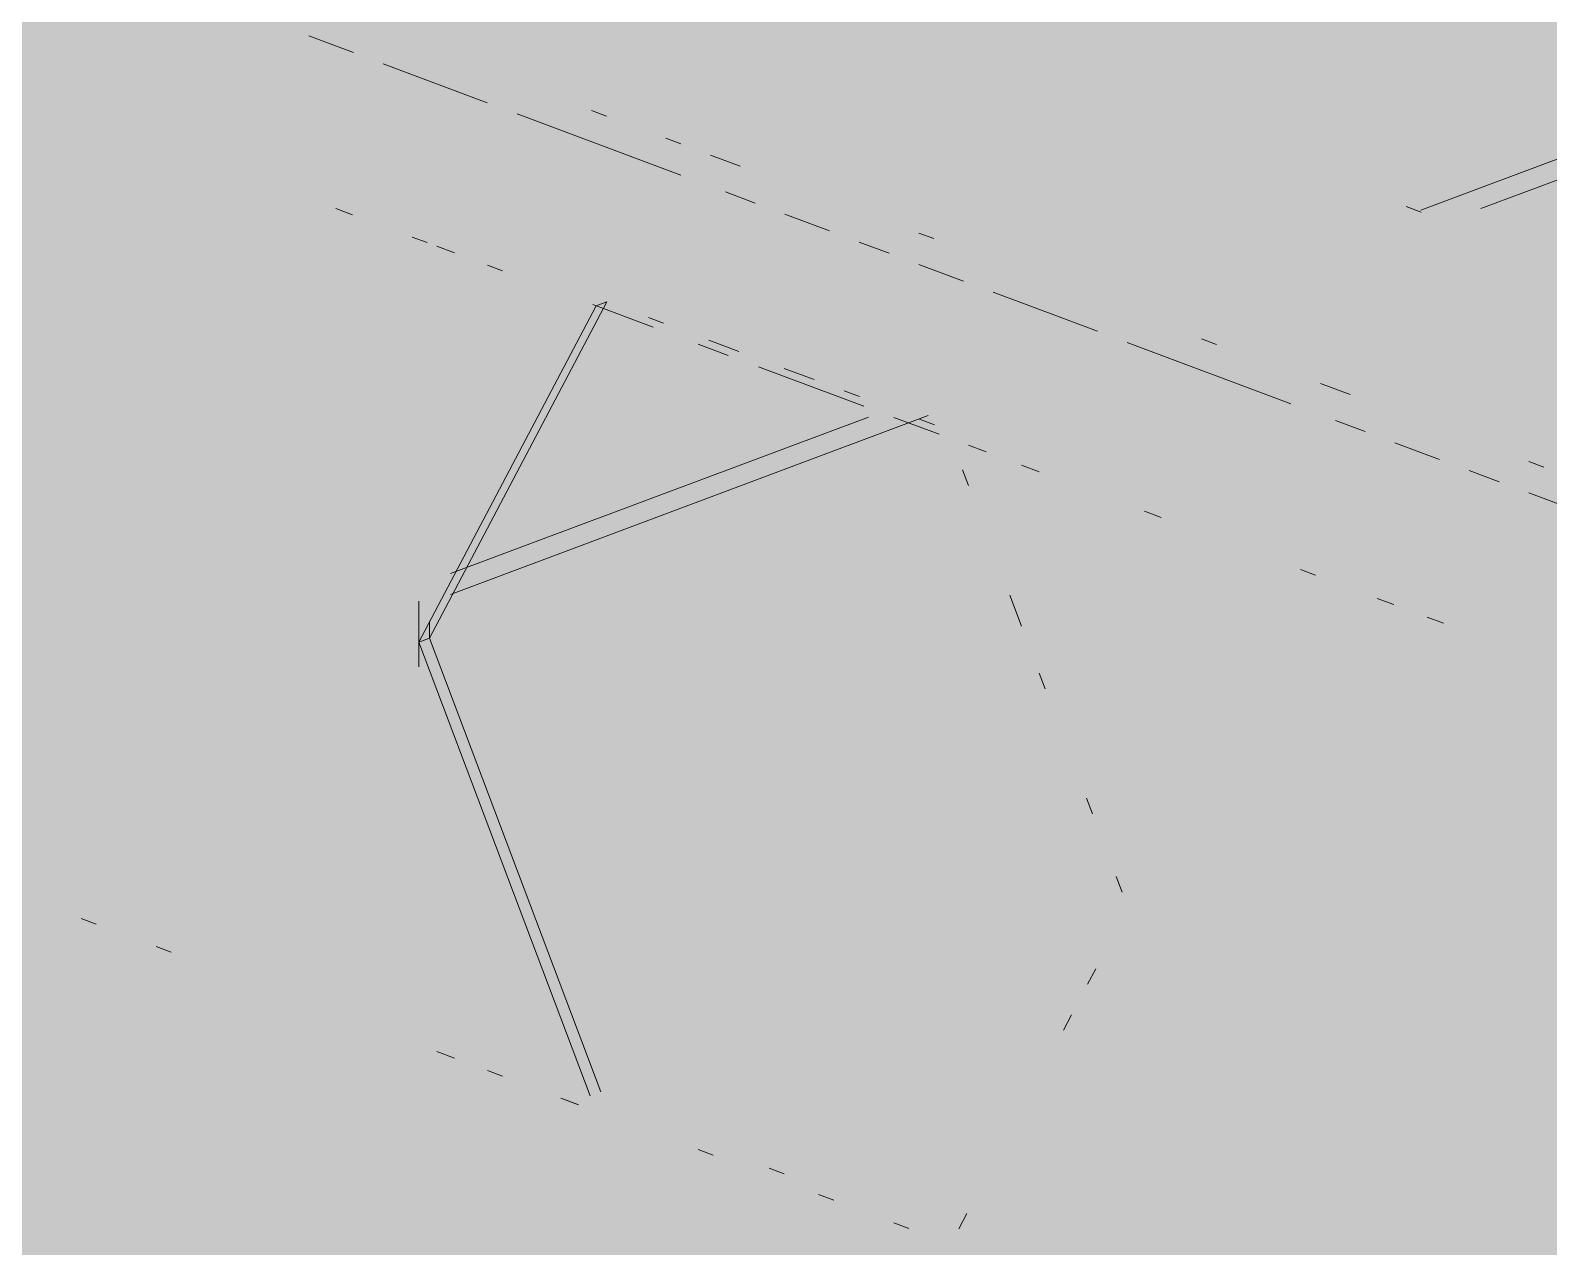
# Paper-space layout '03 3D Building and Roof' of a CAD drawing. Header units: millimetres. Extents: x 5 to 415, y 5 to 292.
# Drawn here: x 143.44 to 149.78, y 104.94 to 110.02 of the extents above; entities that cross this region are included whole.
import ezdxf

# ---------------------------------------------------------------- set-up
doc = ezdxf.new("R2010")
doc.units = ezdxf.units.MM
doc.layers.add('EXISTING', color=7, linetype='Continuous')
doc.layers.add('IMAGES', color=7, linetype='Continuous')

# ---------------------------------------------------------------- blocks, each defined once
blk = doc.blocks.new('SHEET_03')
at = {"layer": 'EXISTING', "color": 250, "lineweight": 9}
for p, q in [((149.2481, 109.2704), (157.1103, 112.2156)), ((149.4977, 109.2765), (157.2975, 112.1984)), ((144.7868, 109.9287), (144.6002, 109.9985)), ((145.3464, 109.719), (144.9111, 109.8821)), ((146.1547, 109.4162), (145.4707, 109.6725)), ((145.7816, 109.6871), (145.8438, 109.6638)), ((146.0925, 109.5706), (146.1547, 109.5474)), ((146.279, 109.5008), (146.4034, 109.4542)), ((146.4656, 109.2998), (146.3412, 109.3464)), ((144.7831, 109.2513), (144.7137, 109.2774)), ((149.2487, 109.2623), (149.1866, 109.2856)), ((146.7765, 109.1833), (146.5899, 109.2532)), ((145.0323, 109.158), (145.0953, 109.1344)), ((147.0252, 109.0902), (146.9008, 109.1367)), ((147.1495, 109.1747), (147.2117, 109.1514)), ((145.209, 109.0918), (145.1349, 109.1196)), ((145.3469, 109.0401), (145.4098, 109.0166)), ((147.3361, 108.9737), (147.1495, 109.0436)), ((145.8459, 108.8865), (145.1053, 107.4806)), ((145.8459, 108.8865), (145.8015, 108.8698)), ((147.8957, 108.7641), (147.4604, 108.9271)), ((145.0608, 107.4639), (145.8015, 108.8698)), ((145.7873, 108.8752), (146.0389, 108.7809)), ((146.0833, 108.7976), (146.0204, 108.8211)), ((146.2276, 108.7102), (146.3534, 108.6631)), ((146.3979, 108.6797), (146.2721, 108.7269)), ((148.704, 108.4613), (148.02, 108.7175)), ((148.3309, 108.7321), (148.3931, 108.7088)), ((146.4792, 108.616), (146.9196, 108.451)), ((146.7124, 108.5619), (146.5866, 108.609)), ((146.9011, 108.4912), (146.8382, 108.5148)), ((148.8283, 108.5458), (148.9527, 108.4992)), ((145.1923, 107.6637), (147.189, 108.4117)), ((145.1923, 107.7511), (146.9394, 108.4056)), ((147.0454, 108.4039), (147.2341, 108.3332)), ((147.2157, 108.3734), (147.1528, 108.3969)), ((149.0149, 108.3448), (148.8905, 108.3914)), ((147.4309, 108.2594), (147.3569, 108.2872)), ((149.3257, 108.2283), (149.1392, 108.2982)), ((147.3322, 108.1842), (147.3569, 108.1188)), ((147.6531, 108.1762), (147.5791, 108.204)), ((149.5745, 108.1352), (149.4501, 108.1818)), ((149.6988, 108.2197), (149.761, 108.1964)), ((149.8853, 108.0187), (149.6988, 108.0886)), ((148.1623, 107.9855), (148.0929, 108.0115)), ((148.744, 107.7676), (148.8069, 107.744)), ((145.0608, 107.3609), (145.0608, 107.6357)), ((147.5297, 107.6613), (147.5791, 107.5306)), ((149.1345, 107.6213), (149.065, 107.6473)), ((145.0608, 107.6042), (145.0608, 107.4639)), ((145.1053, 107.4806), (145.1053, 107.5507)), ((149.3428, 107.5433), (149.2733, 107.5693)), ((145.0608, 107.4639), (145.1053, 107.4806)), ((145.0608, 107.4639), (145.0608, 107.3938)), ((145.7768, 105.5685), (145.0608, 107.4639)), ((145.1053, 107.4806), (145.8212, 105.5851)), ((147.6531, 107.3345), (147.6778, 107.2692)), ((147.8506, 106.8116), (147.8753, 106.7463)), ((147.9741, 106.4848), (147.9988, 106.4195)), ((143.7113, 106.2861), (143.6484, 106.3097)), ((144.0258, 106.1683), (143.9629, 106.1918)), ((147.8888, 106.0985), (147.8551, 106.0346)), ((147.7878, 105.9068), (147.7541, 105.8429)), ((145.1349, 105.7528), (145.209, 105.7251)), ((145.4098, 105.6498), (145.3469, 105.6734)), ((145.6534, 105.5586), (145.7274, 105.5308)), ((145.7243, 105.532), (145.6614, 105.5556)), ((146.2905, 105.3199), (146.2276, 105.3435)), ((146.5237, 105.2659), (146.5866, 105.2423)), ((146.7938, 105.1314), (146.7309, 105.1549)), ((147.3501, 105.076), (147.3165, 105.0121)), ((147.1083, 105.0135), (147.0454, 105.0371))]:
    blk.add_line(p, q, dxfattribs=at)
at = {"layer": 'IMAGES', "color": 7}
for points in [[(147.0754, 109.9429), (147.2467, 109.9429), (147.0754, 110.2857), (147.2467, 110.2857)], [(143.3054, 109.9429), (143.8195, 109.9429), (143.3054, 110.1143), (143.8195, 110.1143)], [(143.8195, 109.9429), (143.9908, 109.9429), (143.8195, 110.1143), (143.9908, 110.1143)], [(143.9908, 109.9429), (144.3336, 109.9429), (143.9908, 110.1143), (144.3336, 110.1143)], [(144.3336, 109.9429), (144.8477, 109.9429), (144.3336, 110.1143), (144.8477, 110.1143)], [(144.8477, 109.9429), (145.019, 109.9429), (144.8477, 110.1143), (145.019, 110.1143)], [(145.019, 109.9429), (145.1904, 109.9429), (145.019, 110.1143), (145.1904, 110.1143)], [(145.1904, 109.9429), (145.3617, 109.9429), (145.1904, 110.1143), (145.3617, 110.1143)], [(145.3617, 109.9429), (146.7326, 109.9429), (145.3617, 110.1143), (146.7326, 110.1143)], [(146.7326, 109.9429), (146.904, 109.9429), (146.7326, 110.1143), (146.904, 110.1143)], [(146.904, 109.9429), (147.0754, 109.9429), (146.904, 110.1143), (147.0754, 110.1143)], [(147.2467, 109.9429), (147.4181, 109.9429), (147.2467, 110.1143), (147.4181, 110.1143)], [(147.4181, 109.9429), (147.5895, 109.9429), (147.4181, 110.1143), (147.5895, 110.1143)], [(147.5895, 109.9429), (147.7608, 109.9429), (147.5895, 110.1143), (147.7608, 110.1143)], [(147.7608, 109.9429), (148.1036, 109.9429), (147.7608, 110.1143), (148.1036, 110.1143)], [(148.1036, 109.9429), (149.4745, 109.9429), (148.1036, 110.1143), (149.4745, 110.1143)], [(149.4745, 109.9429), (149.6458, 109.9429), (149.4745, 110.1143), (149.6458, 110.1143)], [(149.6458, 109.9429), (149.8172, 109.9429), (149.6458, 110.1143), (149.8172, 110.1143)], [(143.3054, 109.7714), (143.4767, 109.7714), (143.3054, 109.9429), (143.4767, 109.9429)], [(143.4767, 109.7714), (143.8195, 109.7714), (143.4767, 109.9429), (143.8195, 109.9429)], [(143.8195, 109.7714), (143.9908, 109.7714), (143.8195, 109.9429), (143.9908, 109.9429)], [(143.9908, 109.7714), (144.3336, 109.7714), (143.9908, 109.9429), (144.3336, 109.9429)], [(144.3336, 109.7714), (144.5049, 109.7714), (144.3336, 109.9429), (144.5049, 109.9429)], [(144.5049, 109.7714), (144.6763, 109.7714), (144.5049, 109.9429), (144.6763, 109.9429)], [(144.6763, 109.7714), (144.8477, 109.7714), (144.6763, 109.9429), (144.8477, 109.9429)], [(144.8477, 109.7714), (145.3617, 109.7714), (144.8477, 109.9429), (145.3617, 109.9429)], [(145.3617, 109.7714), (145.5331, 109.7714), (145.3617, 109.9429), (145.5331, 109.9429)], [(145.5331, 109.7714), (145.7045, 109.7714), (145.5331, 109.9429), (145.7045, 109.9429)], [(145.7045, 109.7714), (145.8758, 109.7714), (145.7045, 109.9429), (145.8758, 109.9429)], [(145.8758, 109.7714), (146.0472, 109.7714), (145.8758, 109.9429), (146.0472, 109.9429)], [(146.0472, 109.7714), (146.904, 109.7714), (146.0472, 109.9429), (146.904, 109.9429)], [(146.904, 109.7714), (147.4181, 109.7714), (146.904, 109.9429), (147.4181, 109.9429)], [(147.4181, 109.7714), (147.5895, 109.7714), (147.4181, 109.9429), (147.5895, 109.9429)], [(147.5895, 109.7714), (147.7608, 109.7714), (147.5895, 109.9429), (147.7608, 109.9429)], [(147.7608, 109.7714), (148.1036, 109.7714), (147.7608, 109.9429), (148.1036, 109.9429)], [(148.1036, 109.7714), (148.9604, 109.7714), (148.1036, 109.9429), (148.9604, 109.9429)], [(148.9604, 109.7714), (149.1317, 109.7714), (148.9604, 109.9429), (149.1317, 109.9429)], [(149.1317, 109.7714), (149.3031, 109.7714), (149.1317, 109.9429), (149.3031, 109.9429)], [(149.3031, 109.7714), (149.4745, 109.7714), (149.3031, 109.9429), (149.4745, 109.9429)], [(149.4745, 109.7714), (149.6458, 109.7714), (149.4745, 109.9429), (149.6458, 109.9429)], [(149.6458, 109.7714), (149.8172, 109.7714), (149.6458, 109.9429), (149.8172, 109.9429)], [(142.9627, 109.6), (143.6481, 109.6), (142.9627, 109.7714), (143.6481, 109.7714)], [(143.6481, 109.6), (143.8195, 109.6), (143.6481, 109.7714), (143.8195, 109.7714)], [(143.8195, 109.6), (143.9908, 109.6), (143.8195, 109.7714), (143.9908, 109.7714)], [(143.9908, 109.6), (144.1622, 109.6), (143.9908, 109.7714), (144.1622, 109.7714)], [(144.1622, 109.6), (144.3336, 109.6), (144.1622, 109.7714), (144.3336, 109.7714)], [(144.3336, 109.6), (144.5049, 109.6), (144.3336, 109.7714), (144.5049, 109.7714)], [(144.5049, 109.6), (144.8477, 109.6), (144.5049, 109.7714), (144.8477, 109.7714)], [(144.8477, 109.6), (145.019, 109.6), (144.8477, 109.7714), (145.019, 109.7714)], [(145.019, 109.6), (145.1904, 109.6), (145.019, 109.7714), (145.1904, 109.7714)], [(145.1904, 109.6), (145.3617, 109.6), (145.1904, 109.7714), (145.3617, 109.7714)], [(145.3617, 109.6), (145.5331, 109.6), (145.3617, 109.7714), (145.5331, 109.7714)], [(145.5331, 109.6), (145.7045, 109.6), (145.5331, 109.7714), (145.7045, 109.7714)], [(145.7045, 109.6), (145.8758, 109.6), (145.7045, 109.7714), (145.8758, 109.7714)], [(145.8758, 109.6), (146.0472, 109.6), (145.8758, 109.7714), (146.0472, 109.7714)], [(146.0472, 109.6), (146.2186, 109.6), (146.0472, 109.7714), (146.2186, 109.7714)], [(146.2186, 109.6), (146.3899, 109.6), (146.2186, 109.7714), (146.3899, 109.7714)], [(146.3899, 109.6), (146.5613, 109.6), (146.3899, 109.7714), (146.5613, 109.7714)], [(146.5613, 109.6), (147.4181, 109.6), (146.5613, 109.7714), (147.4181, 109.7714)], [(147.4181, 109.6), (147.7608, 109.6), (147.4181, 109.7714), (147.7608, 109.7714)], [(147.7608, 109.6), (148.2749, 109.6), (147.7608, 109.7714), (148.2749, 109.7714)], [(148.2749, 109.6), (148.6176, 109.6), (148.2749, 109.7714), (148.6176, 109.7714)], [(148.6176, 109.6), (148.9604, 109.6), (148.6176, 109.7714), (148.9604, 109.7714)], [(148.9604, 109.4286), (149.1317, 109.4286), (148.9604, 109.7714), (149.1317, 109.7714)], [(149.1317, 109.6), (149.3031, 109.6), (149.1317, 109.7714), (149.3031, 109.7714)], [(149.3031, 109.6), (149.4745, 109.6), (149.3031, 109.7714), (149.4745, 109.7714)], [(149.4745, 109.6), (149.6458, 109.6), (149.4745, 109.7714), (149.6458, 109.7714)], [(149.6458, 109.6), (149.8172, 109.6), (149.6458, 109.7714), (149.8172, 109.7714)], [(143.3054, 106.5143), (143.4767, 106.5143), (143.3054, 109.6), (143.4767, 109.6)], [(143.4767, 109.4286), (143.6481, 109.4286), (143.4767, 109.6), (143.6481, 109.6)], [(143.6481, 109.4286), (143.9908, 109.4286), (143.6481, 109.6), (143.9908, 109.6)], [(143.9908, 109.4286), (144.1622, 109.4286), (143.9908, 109.6), (144.1622, 109.6)], [(144.1622, 109.4286), (144.3336, 109.4286), (144.1622, 109.6), (144.3336, 109.6)], [(144.3336, 109.4286), (144.5049, 109.4286), (144.3336, 109.6), (144.5049, 109.6)], [(144.5049, 109.4286), (144.6763, 109.4286), (144.5049, 109.6), (144.6763, 109.6)], [(144.6763, 109.4286), (145.019, 109.4286), (144.6763, 109.6), (145.019, 109.6)], [(145.019, 109.4286), (145.3617, 109.4286), (145.019, 109.6), (145.3617, 109.6)], [(145.3617, 109.4286), (145.5331, 109.4286), (145.3617, 109.6), (145.5331, 109.6)], [(145.5331, 109.4286), (145.7045, 109.4286), (145.5331, 109.6), (145.7045, 109.6)], [(145.7045, 109.4286), (145.8758, 109.4286), (145.7045, 109.6), (145.8758, 109.6)], [(145.8758, 109.4286), (146.0472, 109.4286), (145.8758, 109.6), (146.0472, 109.6)], [(146.0472, 109.4286), (146.3899, 109.4286), (146.0472, 109.6), (146.3899, 109.6)], [(146.3899, 109.4286), (146.5613, 109.4286), (146.3899, 109.6), (146.5613, 109.6)], [(146.5613, 109.4286), (146.7326, 109.4286), (146.5613, 109.6), (146.7326, 109.6)], [(146.7326, 109.4286), (147.0754, 109.4286), (146.7326, 109.6), (147.0754, 109.6)], [(147.0754, 109.4286), (147.7608, 109.4286), (147.0754, 109.6), (147.7608, 109.6)], [(147.7608, 109.4286), (147.9322, 109.4286), (147.7608, 109.6), (147.9322, 109.6)], [(147.9322, 109.4286), (148.1036, 109.4286), (147.9322, 109.6), (148.1036, 109.6)], [(148.1036, 109.4286), (148.2749, 109.4286), (148.1036, 109.6), (148.2749, 109.6)], [(148.2749, 109.4286), (148.6176, 109.4286), (148.2749, 109.6), (148.6176, 109.6)], [(148.6176, 109.4286), (148.9604, 109.4286), (148.6176, 109.6), (148.9604, 109.6)], [(149.1317, 109.4286), (149.3031, 109.4286), (149.1317, 109.6), (149.3031, 109.6)], [(149.3031, 109.4286), (149.4745, 109.4286), (149.3031, 109.6), (149.4745, 109.6)], [(149.4745, 109.4286), (149.6458, 109.4286), (149.4745, 109.6), (149.6458, 109.6)], [(149.6458, 109.4286), (149.8172, 109.4286), (149.6458, 109.6), (149.8172, 109.6)], [(143.4767, 109.2571), (143.6481, 109.2571), (143.4767, 109.4286), (143.6481, 109.4286)], [(143.6481, 109.2571), (143.8195, 109.2571), (143.6481, 109.4286), (143.8195, 109.4286)], [(143.8195, 109.2571), (143.9908, 109.2571), (143.8195, 109.4286), (143.9908, 109.4286)], [(143.9908, 109.2571), (144.1622, 109.2571), (143.9908, 109.4286), (144.1622, 109.4286)], [(144.1622, 109.2571), (144.3336, 109.2571), (144.1622, 109.4286), (144.3336, 109.4286)], [(144.3336, 109.2571), (144.5049, 109.2571), (144.3336, 109.4286), (144.5049, 109.4286)], [(144.5049, 109.2571), (144.6763, 109.2571), (144.5049, 109.4286), (144.6763, 109.4286)], [(144.6763, 109.2571), (144.8477, 109.2571), (144.6763, 109.4286), (144.8477, 109.4286)], [(144.8477, 109.2571), (145.019, 109.2571), (144.8477, 109.4286), (145.019, 109.4286)], [(145.019, 109.2571), (145.5331, 109.2571), (145.019, 109.4286), (145.5331, 109.4286)], [(145.5331, 109.2571), (145.7045, 109.2571), (145.5331, 109.4286), (145.7045, 109.4286)], [(145.7045, 109.2571), (146.0472, 109.2571), (145.7045, 109.4286), (146.0472, 109.4286)], [(146.0472, 109.2571), (146.2186, 109.2571), (146.0472, 109.4286), (146.2186, 109.4286)], [(146.2186, 109.2571), (146.3899, 109.2571), (146.2186, 109.4286), (146.3899, 109.4286)], [(146.3899, 109.2571), (146.5613, 109.2571), (146.3899, 109.4286), (146.5613, 109.4286)], [(146.5613, 109.2571), (146.7326, 109.2571), (146.5613, 109.4286), (146.7326, 109.4286)], [(146.7326, 109.2571), (147.0754, 109.2571), (146.7326, 109.4286), (147.0754, 109.4286)], [(147.0754, 109.2571), (147.2467, 109.2571), (147.0754, 109.4286), (147.2467, 109.4286)], [(147.2467, 109.2571), (147.5895, 109.2571), (147.2467, 109.4286), (147.5895, 109.4286)], [(147.5895, 109.2571), (148.2749, 109.2571), (147.5895, 109.4286), (148.2749, 109.4286)], [(148.2749, 109.2571), (148.6176, 109.2571), (148.2749, 109.4286), (148.6176, 109.4286)], [(148.6176, 109.2571), (148.9604, 109.2571), (148.6176, 109.4286), (148.9604, 109.4286)], [(148.9604, 109.2571), (149.1317, 109.2571), (148.9604, 109.4286), (149.1317, 109.4286)], [(149.1317, 109.0857), (149.3031, 109.0857), (149.1317, 109.4286), (149.3031, 109.4286)], [(149.3031, 109.2571), (149.4745, 109.2571), (149.3031, 109.4286), (149.4745, 109.4286)], [(149.4745, 109.0857), (149.6458, 109.0857), (149.4745, 109.4286), (149.6458, 109.4286)], [(149.6458, 109.0857), (149.8172, 109.0857), (149.6458, 109.4286), (149.8172, 109.4286)], [(143.4767, 109.0857), (143.8195, 109.0857), (143.4767, 109.2571), (143.8195, 109.2571)], [(143.8195, 109.0857), (143.9908, 109.0857), (143.8195, 109.2571), (143.9908, 109.2571)], [(143.9908, 109.0857), (144.1622, 109.0857), (143.9908, 109.2571), (144.1622, 109.2571)], [(144.1622, 109.0857), (144.3336, 109.0857), (144.1622, 109.2571), (144.3336, 109.2571)], [(144.3336, 109.0857), (144.5049, 109.0857), (144.3336, 109.2571), (144.5049, 109.2571)], [(144.5049, 109.0857), (144.6763, 109.0857), (144.5049, 109.2571), (144.6763, 109.2571)], [(144.6763, 109.0857), (144.8477, 109.0857), (144.6763, 109.2571), (144.8477, 109.2571)], [(144.8477, 109.0857), (145.019, 109.0857), (144.8477, 109.2571), (145.019, 109.2571)], [(145.019, 108.9143), (145.1904, 108.9143), (145.019, 109.2571), (145.1904, 109.2571)], [(145.1904, 109.0857), (145.3617, 109.0857), (145.1904, 109.2571), (145.3617, 109.2571)], [(145.3617, 109.0857), (145.5331, 109.0857), (145.3617, 109.2571), (145.5331, 109.2571)], [(145.5331, 109.0857), (146.0472, 109.0857), (145.5331, 109.2571), (146.0472, 109.2571)], [(146.0472, 109.0857), (146.2186, 109.0857), (146.0472, 109.2571), (146.2186, 109.2571)], [(146.2186, 109.0857), (146.3899, 109.0857), (146.2186, 109.2571), (146.3899, 109.2571)], [(146.3899, 109.0857), (146.5613, 109.0857), (146.3899, 109.2571), (146.5613, 109.2571)], [(146.5613, 109.0857), (147.0754, 109.0857), (146.5613, 109.2571), (147.0754, 109.2571)], [(147.0754, 109.0857), (147.2467, 109.0857), (147.0754, 109.2571), (147.2467, 109.2571)], [(147.2467, 109.0857), (147.5895, 109.0857), (147.2467, 109.2571), (147.5895, 109.2571)], [(147.5895, 109.0857), (148.9604, 109.0857), (147.5895, 109.2571), (148.9604, 109.2571)], [(148.9604, 109.0857), (149.1317, 109.0857), (148.9604, 109.2571), (149.1317, 109.2571)], [(149.3031, 109.0857), (149.4745, 109.0857), (149.3031, 109.2571), (149.4745, 109.2571)], [(143.4767, 108.9143), (144.5049, 108.9143), (143.4767, 109.0857), (144.5049, 109.0857)], [(144.5049, 108.9143), (144.6763, 108.9143), (144.5049, 109.0857), (144.6763, 109.0857)], [(144.6763, 108.9143), (144.8477, 108.9143), (144.6763, 109.0857), (144.8477, 109.0857)], [(144.8477, 108.9143), (145.019, 108.9143), (144.8477, 109.0857), (145.019, 109.0857)], [(145.1904, 108.9143), (145.5331, 108.9143), (145.1904, 109.0857), (145.5331, 109.0857)], [(145.5331, 108.9143), (145.7045, 108.9143), (145.5331, 109.0857), (145.7045, 109.0857)], [(145.7045, 108.9143), (146.0472, 108.9143), (145.7045, 109.0857), (146.0472, 109.0857)], [(146.0472, 108.9143), (146.3899, 108.9143), (146.0472, 109.0857), (146.3899, 109.0857)], [(146.3899, 108.9143), (146.5613, 108.9143), (146.3899, 109.0857), (146.5613, 109.0857)], [(146.5613, 108.9143), (146.7326, 108.9143), (146.5613, 109.0857), (146.7326, 109.0857)], [(146.7326, 108.9143), (146.904, 108.9143), (146.7326, 109.0857), (146.904, 109.0857)], [(146.904, 108.9143), (147.0754, 108.9143), (146.904, 109.0857), (147.0754, 109.0857)], [(147.0754, 108.9143), (147.2467, 108.9143), (147.0754, 109.0857), (147.2467, 109.0857)], [(147.2467, 108.9143), (147.4181, 108.9143), (147.2467, 109.0857), (147.4181, 109.0857)], [(147.4181, 108.7429), (147.5895, 108.7429), (147.4181, 109.0857), (147.5895, 109.0857)], [(147.5895, 108.9143), (147.9322, 108.9143), (147.5895, 109.0857), (147.9322, 109.0857)], [(147.9322, 108.9143), (148.1036, 108.9143), (147.9322, 109.0857), (148.1036, 109.0857)], [(148.1036, 108.9143), (148.4463, 108.9143), (148.1036, 109.0857), (148.4463, 109.0857)], [(148.4463, 108.9143), (149.1317, 108.9143), (148.4463, 109.0857), (149.1317, 109.0857)], [(149.1317, 108.9143), (149.3031, 108.9143), (149.1317, 109.0857), (149.3031, 109.0857)], [(149.3031, 108.9143), (149.4745, 108.9143), (149.3031, 109.0857), (149.4745, 109.0857)], [(149.4745, 108.9143), (149.8172, 108.9143), (149.4745, 109.0857), (149.8172, 109.0857)], [(143.4767, 108.7429), (145.019, 108.7429), (143.4767, 108.9143), (145.019, 108.9143)], [(145.019, 108.7429), (145.1904, 108.7429), (145.019, 108.9143), (145.1904, 108.9143)], [(145.1904, 108.7429), (145.3617, 108.7429), (145.1904, 108.9143), (145.3617, 108.9143)], [(145.3617, 108.7429), (145.5331, 108.7429), (145.3617, 108.9143), (145.5331, 108.9143)], [(145.5331, 108.7429), (145.7045, 108.7429), (145.5331, 108.9143), (145.7045, 108.9143)], [(145.7045, 108.7429), (146.0472, 108.7429), (145.7045, 108.9143), (146.0472, 108.9143)], [(146.0472, 108.7429), (146.2186, 108.7429), (146.0472, 108.9143), (146.2186, 108.9143)], [(146.2186, 108.7429), (146.3899, 108.7429), (146.2186, 108.9143), (146.3899, 108.9143)], [(146.3899, 108.7429), (146.904, 108.7429), (146.3899, 108.9143), (146.904, 108.9143)], [(146.904, 108.5714), (147.0754, 108.5714), (146.904, 108.9143), (147.0754, 108.9143)], [(147.0754, 108.7429), (147.2467, 108.7429), (147.0754, 108.9143), (147.2467, 108.9143)], [(147.2467, 108.7429), (147.4181, 108.7429), (147.2467, 108.9143), (147.4181, 108.9143)], [(147.5895, 108.7429), (147.7608, 108.7429), (147.5895, 108.9143), (147.7608, 108.9143)], [(147.7608, 108.7429), (147.9322, 108.7429), (147.7608, 108.9143), (147.9322, 108.9143)], [(147.9322, 108.7429), (148.1036, 108.7429), (147.9322, 108.9143), (148.1036, 108.9143)], [(148.1036, 108.7429), (148.2749, 108.7429), (148.1036, 108.9143), (148.2749, 108.9143)], [(148.2749, 108.7429), (148.4463, 108.7429), (148.2749, 108.9143), (148.4463, 108.9143)], [(148.4463, 108.7429), (148.6176, 108.7429), (148.4463, 108.9143), (148.6176, 108.9143)], [(148.6176, 108.5714), (148.789, 108.5714), (148.6176, 108.9143), (148.789, 108.9143)], [(148.789, 108.7429), (149.8172, 108.7429), (148.789, 108.9143), (149.8172, 108.9143)], [(143.4767, 108.5714), (145.1904, 108.5714), (143.4767, 108.7429), (145.1904, 108.7429)], [(145.1904, 108.5714), (145.3617, 108.5714), (145.1904, 108.7429), (145.3617, 108.7429)], [(145.3617, 108.4), (145.5331, 108.4), (145.3617, 108.7429), (145.5331, 108.7429)], [(145.5331, 108.5714), (145.7045, 108.5714), (145.5331, 108.7429), (145.7045, 108.7429)], [(145.7045, 108.5714), (145.8758, 108.5714), (145.7045, 108.7429), (145.8758, 108.7429)], [(145.8758, 108.5714), (146.3899, 108.5714), (145.8758, 108.7429), (146.3899, 108.7429)], [(146.3899, 108.4), (146.5613, 108.4), (146.3899, 108.7429), (146.5613, 108.7429)], [(146.5613, 108.5714), (146.7326, 108.5714), (146.5613, 108.7429), (146.7326, 108.7429)], [(146.7326, 108.5714), (146.904, 108.5714), (146.7326, 108.7429), (146.904, 108.7429)], [(147.0754, 108.5714), (147.5895, 108.5714), (147.0754, 108.7429), (147.5895, 108.7429)], [(147.5895, 108.5714), (147.7608, 108.5714), (147.5895, 108.7429), (147.7608, 108.7429)], [(147.7608, 108.5714), (148.1036, 108.5714), (147.7608, 108.7429), (148.1036, 108.7429)], [(148.1036, 108.5714), (148.2749, 108.5714), (148.1036, 108.7429), (148.2749, 108.7429)], [(148.2749, 108.5714), (148.4463, 108.5714), (148.2749, 108.7429), (148.4463, 108.7429)], [(148.4463, 108.5714), (148.6176, 108.5714), (148.4463, 108.7429), (148.6176, 108.7429)], [(148.789, 108.5714), (148.9604, 108.5714), (148.789, 108.7429), (148.9604, 108.7429)], [(148.9604, 108.5714), (149.9885, 108.5714), (148.9604, 108.7429), (149.9885, 108.7429)], [(143.4767, 108.4), (145.3617, 108.4), (143.4767, 108.5714), (145.3617, 108.5714)], [(145.5331, 108.4), (145.7045, 108.4), (145.5331, 108.5714), (145.7045, 108.5714)], [(145.7045, 108.4), (145.8758, 108.4), (145.7045, 108.5714), (145.8758, 108.5714)], [(145.8758, 108.4), (146.2186, 108.4), (145.8758, 108.5714), (146.2186, 108.5714)], [(146.2186, 108.4), (146.3899, 108.4), (146.2186, 108.5714), (146.3899, 108.5714)], [(146.5613, 108.4), (146.7326, 108.4), (146.5613, 108.5714), (146.7326, 108.5714)], [(146.7326, 108.4), (146.904, 108.4), (146.7326, 108.5714), (146.904, 108.5714)], [(146.904, 108.4), (147.0754, 108.4), (146.904, 108.5714), (147.0754, 108.5714)], [(147.0754, 108.4), (147.4181, 108.4), (147.0754, 108.5714), (147.4181, 108.5714)], [(147.4181, 108.4), (147.7608, 108.4), (147.4181, 108.5714), (147.7608, 108.5714)], [(147.7608, 108.4), (147.9322, 108.4), (147.7608, 108.5714), (147.9322, 108.5714)], [(147.9322, 108.4), (148.1036, 108.4), (147.9322, 108.5714), (148.1036, 108.5714)], [(148.1036, 108.4), (148.2749, 108.4), (148.1036, 108.5714), (148.2749, 108.5714)], [(148.2749, 108.4), (148.789, 108.4), (148.2749, 108.5714), (148.789, 108.5714)], [(148.789, 108.4), (148.9604, 108.4), (148.789, 108.5714), (148.9604, 108.5714)], [(148.9604, 108.4), (149.1317, 108.4), (148.9604, 108.5714), (149.1317, 108.5714)], [(149.1317, 108.4), (149.3031, 108.4), (149.1317, 108.5714), (149.3031, 108.5714)], [(149.3031, 108.4), (149.8172, 108.4), (149.3031, 108.5714), (149.8172, 108.5714)], [(143.4767, 108.0571), (145.1904, 108.0571), (143.4767, 108.4), (145.1904, 108.4)], [(145.1904, 108.2286), (145.3617, 108.2286), (145.1904, 108.4), (145.3617, 108.4)], [(145.3617, 108.2286), (145.5331, 108.2286), (145.3617, 108.4), (145.5331, 108.4)], [(145.5331, 108.2286), (145.7045, 108.2286), (145.5331, 108.4), (145.7045, 108.4)], [(145.7045, 108.2286), (145.8758, 108.2286), (145.7045, 108.4), (145.8758, 108.4)], [(145.8758, 108.2286), (146.0472, 108.2286), (145.8758, 108.4), (146.0472, 108.4)], [(146.0472, 108.2286), (146.2186, 108.2286), (146.0472, 108.4), (146.2186, 108.4)], [(146.2186, 108.2286), (146.3899, 108.2286), (146.2186, 108.4), (146.3899, 108.4)], [(146.3899, 108.2286), (146.5613, 108.2286), (146.3899, 108.4), (146.5613, 108.4)], [(146.5613, 108.2286), (146.7326, 108.2286), (146.5613, 108.4), (146.7326, 108.4)], [(146.7326, 108.2286), (147.2467, 108.2286), (146.7326, 108.4), (147.2467, 108.4)], [(147.2467, 108.2286), (147.4181, 108.2286), (147.2467, 108.4), (147.4181, 108.4)], [(147.4181, 108.2286), (147.5895, 108.2286), (147.4181, 108.4), (147.5895, 108.4)], [(147.5895, 108.2286), (147.7608, 108.2286), (147.5895, 108.4), (147.7608, 108.4)], [(147.7608, 108.2286), (148.2749, 108.2286), (147.7608, 108.4), (148.2749, 108.4)], [(148.2749, 108.0571), (148.4463, 108.0571), (148.2749, 108.4), (148.4463, 108.4)], [(148.4463, 108.2286), (148.6176, 108.2286), (148.4463, 108.4), (148.6176, 108.4)], [(148.6176, 108.2286), (148.789, 108.2286), (148.6176, 108.4), (148.789, 108.4)], [(148.789, 108.2286), (148.9604, 108.2286), (148.789, 108.4), (148.9604, 108.4)], [(148.9604, 108.2286), (149.1317, 108.2286), (148.9604, 108.4), (149.1317, 108.4)], [(149.1317, 108.0571), (149.4745, 108.0571), (149.1317, 108.4), (149.4745, 108.4)], [(149.4745, 108.2286), (149.6458, 108.2286), (149.4745, 108.4), (149.6458, 108.4)], [(149.6458, 108.2286), (149.8172, 108.2286), (149.6458, 108.4), (149.8172, 108.4)], [(145.1904, 108.0571), (145.3617, 108.0571), (145.1904, 108.2286), (145.3617, 108.2286)], [(145.3617, 107.8857), (145.5331, 107.8857), (145.3617, 108.2286), (145.5331, 108.2286)], [(145.5331, 108.0571), (145.7045, 108.0571), (145.5331, 108.2286), (145.7045, 108.2286)], [(145.7045, 108.0571), (145.8758, 108.0571), (145.7045, 108.2286), (145.8758, 108.2286)], [(145.8758, 108.0571), (146.0472, 108.0571), (145.8758, 108.2286), (146.0472, 108.2286)], [(146.0472, 108.0571), (146.2186, 108.0571), (146.0472, 108.2286), (146.2186, 108.2286)], [(146.2186, 108.0571), (146.3899, 108.0571), (146.2186, 108.2286), (146.3899, 108.2286)], [(146.3899, 108.0571), (146.5613, 108.0571), (146.3899, 108.2286), (146.5613, 108.2286)], [(146.5613, 108.0571), (146.7326, 108.0571), (146.5613, 108.2286), (146.7326, 108.2286)], [(146.7326, 108.0571), (146.904, 108.0571), (146.7326, 108.2286), (146.904, 108.2286)], [(146.904, 108.0571), (147.0754, 108.0571), (146.904, 108.2286), (147.0754, 108.2286)], [(147.0754, 108.0571), (147.2467, 108.0571), (147.0754, 108.2286), (147.2467, 108.2286)], [(147.2467, 107.8857), (147.4181, 107.8857), (147.2467, 108.2286), (147.4181, 108.2286)], [(147.4181, 108.0571), (147.7608, 108.0571), (147.4181, 108.2286), (147.7608, 108.2286)], [(147.7608, 108.0571), (147.9322, 108.0571), (147.7608, 108.2286), (147.9322, 108.2286)], [(147.9322, 108.0571), (148.1036, 108.0571), (147.9322, 108.2286), (148.1036, 108.2286)], [(148.1036, 108.0571), (148.2749, 108.0571), (148.1036, 108.2286), (148.2749, 108.2286)], [(148.4463, 108.0571), (148.6176, 108.0571), (148.4463, 108.2286), (148.6176, 108.2286)], [(148.6176, 108.0571), (148.789, 108.0571), (148.6176, 108.2286), (148.789, 108.2286)], [(148.789, 108.0571), (148.9604, 108.0571), (148.789, 108.2286), (148.9604, 108.2286)], [(148.9604, 108.0571), (149.1317, 108.0571), (148.9604, 108.2286), (149.1317, 108.2286)], [(149.4745, 108.0571), (149.6458, 108.0571), (149.4745, 108.2286), (149.6458, 108.2286)], [(149.6458, 108.0571), (149.9885, 108.0571), (149.6458, 108.2286), (149.9885, 108.2286)], [(143.4767, 107.7143), (145.019, 107.7143), (143.4767, 108.0571), (145.019, 108.0571)], [(145.019, 107.7143), (145.1904, 107.7143), (145.019, 108.0571), (145.1904, 108.0571)], [(145.1904, 107.8857), (145.3617, 107.8857), (145.1904, 108.0571), (145.3617, 108.0571)], [(145.5331, 107.8857), (145.7045, 107.8857), (145.5331, 108.0571), (145.7045, 108.0571)], [(145.7045, 107.8857), (145.8758, 107.8857), (145.7045, 108.0571), (145.8758, 108.0571)], [(145.8758, 107.8857), (146.2186, 107.8857), (145.8758, 108.0571), (146.2186, 108.0571)], [(146.2186, 107.8857), (146.3899, 107.8857), (146.2186, 108.0571), (146.3899, 108.0571)], [(146.3899, 107.8857), (146.5613, 107.8857), (146.3899, 108.0571), (146.5613, 108.0571)], [(146.5613, 107.8857), (146.7326, 107.8857), (146.5613, 108.0571), (146.7326, 108.0571)], [(146.7326, 107.8857), (146.904, 107.8857), (146.7326, 108.0571), (146.904, 108.0571)], [(146.904, 107.8857), (147.0754, 107.8857), (146.904, 108.0571), (147.0754, 108.0571)], [(147.0754, 107.8857), (147.2467, 107.8857), (147.0754, 108.0571), (147.2467, 108.0571)], [(147.4181, 107.8857), (147.5895, 107.8857), (147.4181, 108.0571), (147.5895, 108.0571)], [(147.5895, 107.8857), (147.7608, 107.8857), (147.5895, 108.0571), (147.7608, 108.0571)], [(147.7608, 107.8857), (147.9322, 107.8857), (147.7608, 108.0571), (147.9322, 108.0571)], [(147.9322, 107.8857), (148.1036, 107.8857), (147.9322, 108.0571), (148.1036, 108.0571)], [(148.1036, 107.8857), (148.2749, 107.8857), (148.1036, 108.0571), (148.2749, 108.0571)], [(148.2749, 107.7143), (148.4463, 107.7143), (148.2749, 108.0571), (148.4463, 108.0571)], [(148.4463, 107.8857), (148.6176, 107.8857), (148.4463, 108.0571), (148.6176, 108.0571)], [(148.6176, 107.8857), (149.1317, 107.8857), (148.6176, 108.0571), (149.1317, 108.0571)], [(149.1317, 107.7143), (149.3031, 107.7143), (149.1317, 108.0571), (149.3031, 108.0571)], [(149.3031, 107.8857), (149.4745, 107.8857), (149.3031, 108.0571), (149.4745, 108.0571)], [(149.4745, 107.8857), (149.6458, 107.8857), (149.4745, 108.0571), (149.6458, 108.0571)], [(149.6458, 107.8857), (150.1599, 107.8857), (149.6458, 108.0571), (150.1599, 108.0571)], [(145.1904, 107.7143), (145.5331, 107.7143), (145.1904, 107.8857), (145.5331, 107.8857)], [(145.5331, 107.7143), (145.7045, 107.7143), (145.5331, 107.8857), (145.7045, 107.8857)], [(145.7045, 107.7143), (146.0472, 107.7143), (145.7045, 107.8857), (146.0472, 107.8857)], [(146.0472, 107.7143), (146.2186, 107.7143), (146.0472, 107.8857), (146.2186, 107.8857)], [(146.2186, 107.7143), (146.3899, 107.7143), (146.2186, 107.8857), (146.3899, 107.8857)], [(146.3899, 107.7143), (147.2467, 107.7143), (146.3899, 107.8857), (147.2467, 107.8857)], [(147.2467, 107.5429), (147.4181, 107.5429), (147.2467, 107.8857), (147.4181, 107.8857)], [(147.4181, 107.7143), (147.5895, 107.7143), (147.4181, 107.8857), (147.5895, 107.8857)], [(147.5895, 107.7143), (147.7608, 107.7143), (147.5895, 107.8857), (147.7608, 107.8857)], [(147.7608, 107.5429), (147.9322, 107.5429), (147.7608, 107.8857), (147.9322, 107.8857)], [(147.9322, 107.7143), (148.1036, 107.7143), (147.9322, 107.8857), (148.1036, 107.8857)], [(148.1036, 107.7143), (148.2749, 107.7143), (148.1036, 107.8857), (148.2749, 107.8857)], [(148.4463, 107.7143), (148.6176, 107.7143), (148.4463, 107.8857), (148.6176, 107.8857)], [(148.6176, 107.5429), (148.789, 107.5429), (148.6176, 107.8857), (148.789, 107.8857)], [(148.789, 107.7143), (148.9604, 107.7143), (148.789, 107.8857), (148.9604, 107.8857)], [(148.9604, 107.7143), (149.1317, 107.7143), (148.9604, 107.8857), (149.1317, 107.8857)], [(149.3031, 107.7143), (149.6458, 107.7143), (149.3031, 107.8857), (149.6458, 107.8857)], [(149.6458, 107.7143), (149.8172, 107.7143), (149.6458, 107.8857), (149.8172, 107.8857)], [(143.4767, 106.8571), (144.8477, 106.8571), (143.4767, 107.7143), (144.8477, 107.7143)], [(144.8477, 107.2), (145.019, 107.2), (144.8477, 107.7143), (145.019, 107.7143)], [(145.019, 107.5429), (145.1904, 107.5429), (145.019, 107.7143), (145.1904, 107.7143)], [(145.1904, 107.5429), (145.3617, 107.5429), (145.1904, 107.7143), (145.3617, 107.7143)], [(145.3617, 107.5429), (145.5331, 107.5429), (145.3617, 107.7143), (145.5331, 107.7143)], [(145.5331, 107.5429), (145.7045, 107.5429), (145.5331, 107.7143), (145.7045, 107.7143)], [(145.7045, 107.5429), (145.8758, 107.5429), (145.7045, 107.7143), (145.8758, 107.7143)], [(145.8758, 107.5429), (146.0472, 107.5429), (145.8758, 107.7143), (146.0472, 107.7143)], [(146.0472, 107.5429), (147.2467, 107.5429), (146.0472, 107.7143), (147.2467, 107.7143)], [(147.4181, 107.5429), (147.5895, 107.5429), (147.4181, 107.7143), (147.5895, 107.7143)], [(147.5895, 107.5429), (147.7608, 107.5429), (147.5895, 107.7143), (147.7608, 107.7143)], [(147.9322, 107.5429), (148.1036, 107.5429), (147.9322, 107.7143), (148.1036, 107.7143)], [(148.1036, 107.5429), (148.4463, 107.5429), (148.1036, 107.7143), (148.4463, 107.7143)], [(148.4463, 107.5429), (148.6176, 107.5429), (148.4463, 107.7143), (148.6176, 107.7143)], [(148.789, 107.5429), (148.9604, 107.5429), (148.789, 107.7143), (148.9604, 107.7143)], [(148.9604, 107.5429), (149.3031, 107.5429), (148.9604, 107.7143), (149.3031, 107.7143)], [(149.3031, 107.5429), (149.4745, 107.5429), (149.3031, 107.7143), (149.4745, 107.7143)], [(149.4745, 107.5429), (149.9885, 107.5429), (149.4745, 107.7143), (149.9885, 107.7143)], [(145.019, 107.2), (145.1904, 107.2), (145.019, 107.5429), (145.1904, 107.5429)], [(145.1904, 107.3714), (145.3617, 107.3714), (145.1904, 107.5429), (145.3617, 107.5429)], [(145.3617, 107.3714), (145.5331, 107.3714), (145.3617, 107.5429), (145.5331, 107.5429)], [(145.5331, 107.3714), (147.2467, 107.3714), (145.5331, 107.5429), (147.2467, 107.5429)], [(147.2467, 107.3714), (147.4181, 107.3714), (147.2467, 107.5429), (147.4181, 107.5429)], [(147.4181, 107.0286), (147.5895, 107.0286), (147.4181, 107.5429), (147.5895, 107.5429)], [(147.5895, 107.3714), (147.7608, 107.3714), (147.5895, 107.5429), (147.7608, 107.5429)], [(147.7608, 107.3714), (147.9322, 107.3714), (147.7608, 107.5429), (147.9322, 107.5429)], [(147.9322, 107.3714), (148.6176, 107.3714), (147.9322, 107.5429), (148.6176, 107.5429)], [(148.6176, 107.3714), (148.9604, 107.3714), (148.6176, 107.5429), (148.9604, 107.5429)], [(148.9604, 107.3714), (149.1317, 107.3714), (148.9604, 107.5429), (149.1317, 107.5429)], [(149.1317, 107.3714), (149.3031, 107.3714), (149.1317, 107.5429), (149.3031, 107.5429)], [(149.3031, 107.3714), (149.4745, 107.3714), (149.3031, 107.5429), (149.4745, 107.5429)], [(149.4745, 107.3714), (149.6458, 107.3714), (149.4745, 107.5429), (149.6458, 107.5429)], [(149.6458, 107.3714), (149.8172, 107.3714), (149.6458, 107.5429), (149.8172, 107.5429)], [(145.1904, 107.2), (145.5331, 107.2), (145.1904, 107.3714), (145.5331, 107.3714)], [(145.5331, 107.0286), (147.4181, 107.0286), (145.5331, 107.3714), (147.4181, 107.3714)], [(147.5895, 107.2), (147.7608, 107.2), (147.5895, 107.3714), (147.7608, 107.3714)], [(147.7608, 107.2), (147.9322, 107.2), (147.7608, 107.3714), (147.9322, 107.3714)], [(147.9322, 107.2), (148.9604, 107.2), (147.9322, 107.3714), (148.9604, 107.3714)], [(148.9604, 107.2), (149.1317, 107.2), (148.9604, 107.3714), (149.1317, 107.3714)], [(149.1317, 107.2), (149.3031, 107.2), (149.1317, 107.3714), (149.3031, 107.3714)], [(149.3031, 107.2), (149.4745, 107.2), (149.3031, 107.3714), (149.4745, 107.3714)], [(149.4745, 107.2), (149.6458, 107.2), (149.4745, 107.3714), (149.6458, 107.3714)], [(149.6458, 107.2), (149.8172, 107.2), (149.6458, 107.3714), (149.8172, 107.3714)], [(144.8477, 106.8571), (145.019, 106.8571), (144.8477, 107.2), (145.019, 107.2)], [(145.019, 107.0286), (145.1904, 107.0286), (145.019, 107.2), (145.1904, 107.2)], [(145.1904, 106.8571), (145.3617, 106.8571), (145.1904, 107.2), (145.3617, 107.2)], [(145.3617, 107.0286), (145.5331, 107.0286), (145.3617, 107.2), (145.5331, 107.2)], [(147.5895, 107.0286), (147.7608, 107.0286), (147.5895, 107.2), (147.7608, 107.2)], [(147.7608, 107.0286), (147.9322, 107.0286), (147.7608, 107.2), (147.9322, 107.2)], [(147.9322, 107.0286), (149.4745, 107.0286), (147.9322, 107.2), (149.4745, 107.2)], [(149.4745, 107.0286), (149.6458, 107.0286), (149.4745, 107.2), (149.6458, 107.2)], [(149.6458, 107.0286), (149.8172, 107.0286), (149.6458, 107.2), (149.8172, 107.2)], [(145.019, 106.8571), (145.1904, 106.8571), (145.019, 107.0286), (145.1904, 107.0286)], [(145.3617, 106.8571), (145.5331, 106.8571), (145.3617, 107.0286), (145.5331, 107.0286)], [(145.5331, 106.8571), (145.7045, 106.8571), (145.5331, 107.0286), (145.7045, 107.0286)], [(145.7045, 106.8571), (147.4181, 106.8571), (145.7045, 107.0286), (147.4181, 107.0286)], [(147.4181, 106.8571), (147.5895, 106.8571), (147.4181, 107.0286), (147.5895, 107.0286)], [(147.5895, 106.8571), (147.7608, 106.8571), (147.5895, 107.0286), (147.7608, 107.0286)], [(147.7608, 106.8571), (147.9322, 106.8571), (147.7608, 107.0286), (147.9322, 107.0286)], [(147.9322, 106.8571), (148.1036, 106.8571), (147.9322, 107.0286), (148.1036, 107.0286)], [(148.1036, 106.8571), (149.6458, 106.8571), (148.1036, 107.0286), (149.6458, 107.0286)], [(149.6458, 104.2857), (149.8172, 104.2857), (149.6458, 107.0286), (149.8172, 107.0286)], [(143.4767, 106.6857), (145.019, 106.6857), (143.4767, 106.8571), (145.019, 106.8571)], [(145.019, 106.6857), (145.1904, 106.6857), (145.019, 106.8571), (145.1904, 106.8571)], [(145.1904, 106.6857), (145.3617, 106.6857), (145.1904, 106.8571), (145.3617, 106.8571)], [(145.3617, 106.6857), (145.5331, 106.6857), (145.3617, 106.8571), (145.5331, 106.8571)], [(145.5331, 106.6857), (147.5895, 106.6857), (145.5331, 106.8571), (147.5895, 106.8571)], [(147.5895, 106.6857), (147.7608, 106.6857), (147.5895, 106.8571), (147.7608, 106.8571)], [(147.7608, 106.6857), (147.9322, 106.6857), (147.7608, 106.8571), (147.9322, 106.8571)], [(147.9322, 106.6857), (148.1036, 106.6857), (147.9322, 106.8571), (148.1036, 106.8571)], [(148.1036, 106.5143), (148.2749, 106.5143), (148.1036, 106.8571), (148.2749, 106.8571)], [(148.2749, 105.8286), (149.6458, 105.8286), (148.2749, 106.8571), (149.6458, 106.8571)], [(143.4767, 106.5143), (143.6481, 106.5143), (143.4767, 106.6857), (143.6481, 106.6857)], [(143.6481, 106.5143), (143.8195, 106.5143), (143.6481, 106.6857), (143.8195, 106.6857)], [(143.8195, 106.5143), (145.019, 106.5143), (143.8195, 106.6857), (145.019, 106.6857)], [(145.019, 106.5143), (145.1904, 106.5143), (145.019, 106.6857), (145.1904, 106.6857)], [(145.1904, 106.5143), (145.3617, 106.5143), (145.1904, 106.6857), (145.3617, 106.6857)], [(145.3617, 106.5143), (145.5331, 106.5143), (145.3617, 106.6857), (145.5331, 106.6857)], [(145.5331, 106.5143), (145.7045, 106.5143), (145.5331, 106.6857), (145.7045, 106.6857)], [(145.7045, 106.5143), (147.7608, 106.5143), (145.7045, 106.6857), (147.7608, 106.6857)], [(147.7608, 106.1714), (147.9322, 106.1714), (147.7608, 106.6857), (147.9322, 106.6857)], [(147.9322, 106.5143), (148.1036, 106.5143), (147.9322, 106.6857), (148.1036, 106.6857)], [(143.3054, 106.3429), (143.4767, 106.3429), (143.3054, 106.5143), (143.4767, 106.5143)], [(143.4767, 106.3429), (143.6481, 106.3429), (143.4767, 106.5143), (143.6481, 106.5143)], [(143.6481, 106.3429), (143.8195, 106.3429), (143.6481, 106.5143), (143.8195, 106.5143)], [(143.8195, 106.3429), (143.9908, 106.3429), (143.8195, 106.5143), (143.9908, 106.5143)], [(143.9908, 106.3429), (144.1622, 106.3429), (143.9908, 106.5143), (144.1622, 106.5143)], [(144.1622, 106.3429), (145.1904, 106.3429), (144.1622, 106.5143), (145.1904, 106.5143)], [(145.1904, 106.3429), (145.3617, 106.3429), (145.1904, 106.5143), (145.3617, 106.5143)], [(145.3617, 106.3429), (145.5331, 106.3429), (145.3617, 106.5143), (145.5331, 106.5143)], [(145.5331, 106.3429), (145.8758, 106.3429), (145.5331, 106.5143), (145.8758, 106.5143)], [(145.8758, 106.3429), (147.7608, 106.3429), (145.8758, 106.5143), (147.7608, 106.5143)], [(147.9322, 106.1714), (148.1036, 106.1714), (147.9322, 106.5143), (148.1036, 106.5143)], [(148.1036, 106), (148.2749, 106), (148.1036, 106.5143), (148.2749, 106.5143)], [(143.134, 106.1714), (143.4767, 106.1714), (143.134, 106.3429), (143.4767, 106.3429)], [(143.4767, 106.1714), (143.9908, 106.1714), (143.4767, 106.3429), (143.9908, 106.3429)], [(143.9908, 106.1714), (144.1622, 106.1714), (143.9908, 106.3429), (144.1622, 106.3429)], [(144.1622, 106.1714), (144.3336, 106.1714), (144.1622, 106.3429), (144.3336, 106.3429)], [(144.3336, 106.1714), (144.5049, 106.1714), (144.3336, 106.3429), (144.5049, 106.3429)], [(144.5049, 106.1714), (145.1904, 106.1714), (144.5049, 106.3429), (145.1904, 106.3429)], [(145.1904, 106), (145.3617, 106), (145.1904, 106.3429), (145.3617, 106.3429)], [(145.3617, 106.1714), (145.5331, 106.1714), (145.3617, 106.3429), (145.5331, 106.3429)], [(145.5331, 106.1714), (145.7045, 106.1714), (145.5331, 106.3429), (145.7045, 106.3429)], [(145.7045, 106.1714), (147.7608, 106.1714), (145.7045, 106.3429), (147.7608, 106.3429)], [(143.134, 106), (143.4767, 106), (143.134, 106.1714), (143.4767, 106.1714)], [(143.4767, 106), (143.6481, 106), (143.4767, 106.1714), (143.6481, 106.1714)], [(143.6481, 106), (143.8195, 106), (143.6481, 106.1714), (143.8195, 106.1714)], [(143.8195, 106), (143.9908, 106), (143.8195, 106.1714), (143.9908, 106.1714)], [(143.9908, 106), (144.3336, 106), (143.9908, 106.1714), (144.3336, 106.1714)], [(144.3336, 106), (144.5049, 106), (144.3336, 106.1714), (144.5049, 106.1714)], [(144.5049, 106), (144.8477, 106), (144.5049, 106.1714), (144.8477, 106.1714)], [(144.8477, 106), (145.1904, 106), (144.8477, 106.1714), (145.1904, 106.1714)], [(145.3617, 106), (145.5331, 106), (145.3617, 106.1714), (145.5331, 106.1714)], [(145.5331, 106), (145.7045, 106), (145.5331, 106.1714), (145.7045, 106.1714)], [(145.7045, 105.8286), (145.8758, 105.8286), (145.7045, 106.1714), (145.8758, 106.1714)], [(145.8758, 106), (147.5895, 106), (145.8758, 106.1714), (147.5895, 106.1714)], [(147.5895, 106), (147.7608, 106), (147.5895, 106.1714), (147.7608, 106.1714)], [(147.7608, 106), (147.9322, 106), (147.7608, 106.1714), (147.9322, 106.1714)], [(147.9322, 106), (148.1036, 106), (147.9322, 106.1714), (148.1036, 106.1714)], [(141.9345, 105.8286), (143.6481, 105.8286), (141.9345, 106), (143.6481, 106)], [(143.6481, 105.8286), (143.8195, 105.8286), (143.6481, 106), (143.8195, 106)], [(143.8195, 105.8286), (143.9908, 105.8286), (143.8195, 106), (143.9908, 106)], [(143.9908, 105.8286), (144.1622, 105.8286), (143.9908, 106), (144.1622, 106)], [(144.1622, 105.8286), (144.8477, 105.8286), (144.1622, 106), (144.8477, 106)], [(144.8477, 105.8286), (145.019, 105.8286), (144.8477, 106), (145.019, 106)], [(145.019, 105.8286), (145.1904, 105.8286), (145.019, 106), (145.1904, 106)], [(145.1904, 105.8286), (145.5331, 105.8286), (145.1904, 106), (145.5331, 106)], [(145.5331, 105.8286), (145.7045, 105.8286), (145.5331, 106), (145.7045, 106)], [(145.8758, 105.8286), (146.0472, 105.8286), (145.8758, 106), (146.0472, 106)], [(146.0472, 105.8286), (147.5895, 105.8286), (146.0472, 106), (147.5895, 106)], [(147.5895, 105.8286), (147.7608, 105.8286), (147.5895, 106), (147.7608, 106)], [(147.7608, 105.8286), (147.9322, 105.8286), (147.7608, 106), (147.9322, 106)], [(147.9322, 105.8286), (148.1036, 105.8286), (147.9322, 106), (148.1036, 106)], [(148.1036, 105.8286), (148.2749, 105.8286), (148.1036, 106), (148.2749, 106)], [(142.4486, 105.6571), (144.1622, 105.6571), (142.4486, 105.8286), (144.1622, 105.8286)], [(144.1622, 105.6571), (144.5049, 105.6571), (144.1622, 105.8286), (144.5049, 105.8286)], [(144.5049, 105.6571), (144.6763, 105.6571), (144.5049, 105.8286), (144.6763, 105.8286)], [(144.6763, 105.6571), (144.8477, 105.6571), (144.6763, 105.8286), (144.8477, 105.8286)], [(144.8477, 105.6571), (145.1904, 105.6571), (144.8477, 105.8286), (145.1904, 105.8286)], [(145.1904, 105.4857), (145.3617, 105.4857), (145.1904, 105.8286), (145.3617, 105.8286)], [(145.3617, 105.6571), (145.5331, 105.6571), (145.3617, 105.8286), (145.5331, 105.8286)], [(145.5331, 105.6571), (145.7045, 105.6571), (145.5331, 105.8286), (145.7045, 105.8286)], [(145.7045, 105.4857), (145.8758, 105.4857), (145.7045, 105.8286), (145.8758, 105.8286)], [(145.8758, 105.6571), (146.0472, 105.6571), (145.8758, 105.8286), (146.0472, 105.8286)], [(146.0472, 105.6571), (147.4181, 105.6571), (146.0472, 105.8286), (147.4181, 105.8286)], [(147.4181, 105.4857), (147.5895, 105.4857), (147.4181, 105.8286), (147.5895, 105.8286)], [(147.5895, 105.6571), (147.7608, 105.6571), (147.5895, 105.8286), (147.7608, 105.8286)], [(147.7608, 105.6571), (147.9322, 105.6571), (147.7608, 105.8286), (147.9322, 105.8286)], [(147.9322, 105.6571), (148.1036, 105.6571), (147.9322, 105.8286), (148.1036, 105.8286)], [(148.1036, 105.6571), (149.6458, 105.6571), (148.1036, 105.8286), (149.6458, 105.8286)], [(142.7913, 105.4857), (144.5049, 105.4857), (142.7913, 105.6571), (144.5049, 105.6571)], [(144.5049, 105.4857), (144.8477, 105.4857), (144.5049, 105.6571), (144.8477, 105.6571)], [(144.8477, 105.4857), (145.019, 105.4857), (144.8477, 105.6571), (145.019, 105.6571)], [(145.019, 105.4857), (145.1904, 105.4857), (145.019, 105.6571), (145.1904, 105.6571)], [(145.3617, 105.4857), (145.5331, 105.4857), (145.3617, 105.6571), (145.5331, 105.6571)], [(145.5331, 105.4857), (145.7045, 105.4857), (145.5331, 105.6571), (145.7045, 105.6571)], [(145.8758, 105.4857), (146.0472, 105.4857), (145.8758, 105.6571), (146.0472, 105.6571)], [(146.0472, 105.4857), (146.3899, 105.4857), (146.0472, 105.6571), (146.3899, 105.6571)], [(146.3899, 105.4857), (147.4181, 105.4857), (146.3899, 105.6571), (147.4181, 105.6571)], [(147.5895, 105.4857), (147.7608, 105.4857), (147.5895, 105.6571), (147.7608, 105.6571)], [(147.7608, 105.4857), (147.9322, 105.4857), (147.7608, 105.6571), (147.9322, 105.6571)], [(147.9322, 105.3143), (149.6458, 105.3143), (147.9322, 105.6571), (149.6458, 105.6571)], [(143.3054, 105.3143), (145.019, 105.3143), (143.3054, 105.4857), (145.019, 105.4857)], [(145.019, 105.3143), (145.1904, 105.3143), (145.019, 105.4857), (145.1904, 105.4857)], [(145.1904, 105.3143), (145.3617, 105.3143), (145.1904, 105.4857), (145.3617, 105.4857)], [(145.3617, 105.3143), (145.7045, 105.3143), (145.3617, 105.4857), (145.7045, 105.4857)], [(145.7045, 105.3143), (146.0472, 105.3143), (145.7045, 105.4857), (146.0472, 105.4857)], [(146.0472, 105.3143), (146.2186, 105.3143), (146.0472, 105.4857), (146.2186, 105.4857)], [(146.2186, 105.3143), (146.3899, 105.3143), (146.2186, 105.4857), (146.3899, 105.4857)], [(146.3899, 105.3143), (146.5613, 105.3143), (146.3899, 105.4857), (146.5613, 105.4857)], [(146.5613, 105.3143), (146.7326, 105.3143), (146.5613, 105.4857), (146.7326, 105.4857)], [(146.7326, 105.3143), (147.2467, 105.3143), (146.7326, 105.4857), (147.2467, 105.4857)], [(147.2467, 105.3143), (147.4181, 105.3143), (147.2467, 105.4857), (147.4181, 105.4857)], [(147.4181, 105.3143), (147.5895, 105.3143), (147.4181, 105.4857), (147.5895, 105.4857)], [(147.5895, 105.3143), (147.7608, 105.3143), (147.5895, 105.4857), (147.7608, 105.4857)], [(147.7608, 105.3143), (147.9322, 105.3143), (147.7608, 105.4857), (147.9322, 105.4857)], [(142.9627, 105.1429), (143.4767, 105.1429), (142.9627, 105.3143), (143.4767, 105.3143)], [(143.4767, 105.1429), (143.6481, 105.1429), (143.4767, 105.3143), (143.6481, 105.3143)], [(143.6481, 105.1429), (143.9908, 105.1429), (143.6481, 105.3143), (143.9908, 105.3143)], [(143.9908, 105.1429), (145.5331, 105.1429), (143.9908, 105.3143), (145.5331, 105.3143)], [(145.5331, 105.1429), (145.7045, 105.1429), (145.5331, 105.3143), (145.7045, 105.3143)], [(145.7045, 105.1429), (145.8758, 105.1429), (145.7045, 105.3143), (145.8758, 105.3143)], [(145.8758, 105.1429), (146.0472, 105.1429), (145.8758, 105.3143), (146.0472, 105.3143)], [(146.0472, 105.1429), (146.2186, 105.1429), (146.0472, 105.3143), (146.2186, 105.3143)], [(146.2186, 105.1429), (146.3899, 105.1429), (146.2186, 105.3143), (146.3899, 105.3143)], [(146.3899, 105.1429), (146.5613, 105.1429), (146.3899, 105.3143), (146.5613, 105.3143)], [(146.5613, 105.1429), (146.7326, 105.1429), (146.5613, 105.3143), (146.7326, 105.3143)], [(146.7326, 105.1429), (146.904, 105.1429), (146.7326, 105.3143), (146.904, 105.3143)], [(146.904, 105.1429), (147.0754, 105.1429), (146.904, 105.3143), (147.0754, 105.3143)], [(147.0754, 105.1429), (147.4181, 105.1429), (147.0754, 105.3143), (147.4181, 105.3143)], [(147.4181, 105.1429), (147.5895, 105.1429), (147.4181, 105.3143), (147.5895, 105.3143)], [(147.5895, 105.1429), (147.7608, 105.1429), (147.5895, 105.3143), (147.7608, 105.3143)], [(147.7608, 104.9714), (149.6458, 104.9714), (147.7608, 105.3143), (149.6458, 105.3143)], [(143.134, 104.9714), (143.6481, 104.9714), (143.134, 105.1429), (143.6481, 105.1429)], [(143.6481, 104.9714), (143.9908, 104.9714), (143.6481, 105.1429), (143.9908, 105.1429)], [(143.9908, 104.9714), (144.1622, 104.9714), (143.9908, 105.1429), (144.1622, 105.1429)], [(144.1622, 104.9714), (145.8758, 104.9714), (144.1622, 105.1429), (145.8758, 105.1429)], [(145.8758, 104.9714), (146.0472, 104.9714), (145.8758, 105.1429), (146.0472, 105.1429)], [(146.0472, 104.9714), (146.2186, 104.9714), (146.0472, 105.1429), (146.2186, 105.1429)], [(146.2186, 104.9714), (146.3899, 104.9714), (146.2186, 105.1429), (146.3899, 105.1429)], [(146.3899, 104.9714), (146.5613, 104.9714), (146.3899, 105.1429), (146.5613, 105.1429)], [(146.5613, 104.9714), (146.7326, 104.9714), (146.5613, 105.1429), (146.7326, 105.1429)], [(146.7326, 104.9714), (146.904, 104.9714), (146.7326, 105.1429), (146.904, 105.1429)], [(146.904, 104.9714), (147.0754, 104.9714), (146.904, 105.1429), (147.0754, 105.1429)], [(147.0754, 104.9714), (147.2467, 104.9714), (147.0754, 105.1429), (147.2467, 105.1429)], [(147.2467, 104.9714), (147.4181, 104.9714), (147.2467, 105.1429), (147.4181, 105.1429)], [(147.4181, 104.9714), (147.5895, 104.9714), (147.4181, 105.1429), (147.5895, 105.1429)], [(147.5895, 104.9714), (147.7608, 104.9714), (147.5895, 105.1429), (147.7608, 105.1429)], [(143.3054, 104.8), (143.4767, 104.8), (143.3054, 104.9714), (143.4767, 104.9714)], [(143.4767, 104.8), (143.6481, 104.8), (143.4767, 104.9714), (143.6481, 104.9714)], [(143.6481, 104.8), (143.8195, 104.8), (143.6481, 104.9714), (143.8195, 104.9714)], [(143.8195, 104.8), (144.3336, 104.8), (143.8195, 104.9714), (144.3336, 104.9714)], [(144.3336, 104.8), (144.5049, 104.8), (144.3336, 104.9714), (144.5049, 104.9714)], [(144.5049, 104.8), (144.6763, 104.8), (144.5049, 104.9714), (144.6763, 104.9714)], [(144.6763, 104.8), (144.8477, 104.8), (144.6763, 104.9714), (144.8477, 104.9714)], [(144.8477, 104.8), (146.5613, 104.8), (144.8477, 104.9714), (146.5613, 104.9714)], [(146.5613, 104.8), (146.904, 104.8), (146.5613, 104.9714), (146.904, 104.9714)], [(146.904, 104.8), (147.0754, 104.8), (146.904, 104.9714), (147.0754, 104.9714)], [(147.0754, 104.8), (147.2467, 104.8), (147.0754, 104.9714), (147.2467, 104.9714)], [(147.2467, 104.8), (147.4181, 104.8), (147.2467, 104.9714), (147.4181, 104.9714)], [(147.4181, 104.8), (147.5895, 104.8), (147.4181, 104.9714), (147.5895, 104.9714)], [(147.5895, 104.8), (147.7608, 104.8), (147.5895, 104.9714), (147.7608, 104.9714)], [(147.7608, 104.8), (148.2749, 104.8), (147.7608, 104.9714), (148.2749, 104.9714)], [(148.2749, 104.8), (149.6458, 104.8), (148.2749, 104.9714), (149.6458, 104.9714)]]:
    blk.add_solid(points, dxfattribs=at)

psp = doc.layouts.new('03 3D Building and Roof')

# ---------------------------------------------------------------- block references
psp.add_blockref('SHEET_03', (0, 0))

doc.saveas('drawing.dxf')
